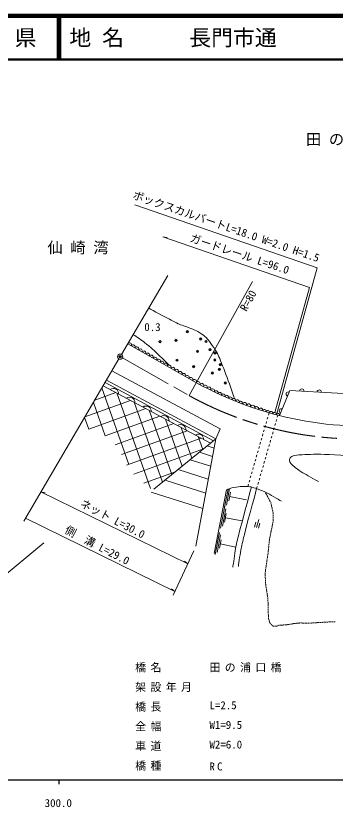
# Model space of a CAD drawing. Units: millimetres, scale not verified. Extents: x 40000 to 680000, y 20000 to 380000.
# Drawn here: x 358129 to 431221, y 198715 to 380000 of the extents above; entities that cross this region are included whole.
import ezdxf
from ezdxf.enums import TextEntityAlignment as Align

# ---------------------------------------------------------------- set-up
doc = ezdxf.new("R2010")
doc.units = ezdxf.units.MM
doc.header["$LTSCALE"] = 1000
doc.header["$PDMODE"] = 32
doc.header["$PDSIZE"] = 500
doc.linetypes.add('CHAIN', pattern=[18.5, 12, -1.5, 3.5, -1.5])
for name, color, linetype, lineweight in [('M-BGD', 7, 'Continuous', 13), ('M-BMK', 2, 'CHAIN', 13), ('M-STR-HTXT', 7, 'Continuous', 13), ('M-TTL', 2, 'Continuous', 140), ('M-TTL-BAND', 7, 'Continuous', 25), ('M-TTL-LINE', 7, 'Continuous', 50), ('M-TTL-TXT', 7, 'Continuous', 13), ('M-WORK', 1, 'Continuous', 13)]:
    doc.layers.add(name, color=color, linetype=linetype, lineweight=lineweight)
doc.layers.add('M-OTRS', color=6, linetype='Continuous')
doc.styles.add('ＭＳ ゴシック', font='')
doc.styles.get('ＭＳ ゴシック').set_extended_font_data('MS Gothic')

msp = doc.modelspace()

# ---------------------------------------------------------------- linework, layer by layer
at = {"layer": 'M-BGD'}
msp.add_circle((382012, 301914), 600, dxfattribs=at)
at = {"layer": 'M-BMK'}
msp.add_line((382535, 301618), (397770, 293009), dxfattribs=at)
msp.add_arc((436323, 362757), 79694, 241.06838, 277.17052, dxfattribs=at)
at = {"layer": 'M-OTRS'}
msp.add_point((382012, 301914), dxfattribs=at)
at = {"layer": 'M-STR-HTXT'}
for p, q in [((425321, 317756), (417421, 289151)), ((394542, 248150), (360335, 264911)), ((394133, 247269), (398862, 257440)), ((397487, 254484), (396699, 255072)), ((394542, 248150), (393754, 248738))]:
    msp.add_line(p, q, dxfattribs=at)
for points in [[(385351, 336714), (427091, 322270), (417797, 288613)], [(425321, 317756), (391774, 329376), (392747, 329234)], [(397487, 254484), (363875, 270954), (364823, 270694)]]:
    msp.add_lwpolyline(points, dxfattribs=at)
at = {"layer": 'M-TTL'}
msp.add_line((680000, 380000), (40000, 380000), dxfattribs=at)
at = {"layer": 'M-TTL-BAND'}
for p, q in [((40000, 205000), (579000, 205000)), ((368000, 205000), (368000, 204000))]:
    msp.add_line(p, q, dxfattribs=at)
at = {"layer": 'M-TTL-LINE'}
for p, q in [((367750, 380000), (367750, 370000)), ((368250, 380000), (368250, 370000)), ((40000, 370000), (680000, 370000))]:
    msp.add_line(p, q, dxfattribs=at)
at = {"layer": 'M-WORK'}
for p, q in [((392921, 320535), (382315, 302431)), ((412283, 319111), (397770, 293009)), ((383732, 304849), (399490, 295944)), ((381709, 301396), (359941, 264239)), ((378542, 295991), (403396, 282658)), ((378856, 296526), (403918, 283082)), ((376177, 291953), (381028, 293710)), ((384017, 277247), (377832, 294777)), ((378120, 295270), (402693, 282088)), ((373933, 288122), (384385, 291909)), ((388958, 271720), (381239, 293597)), ((378603, 283756), (375886, 291457)), ((391668, 273142), (385200, 291472)), ((374809, 285283), (387897, 290026)), ((378603, 283756), (391125, 288294)), ((393832, 274897), (388633, 289630)), ((415950, 288541), (416105, 289077)), ((417970, 288038), (418115, 288540)), ((374809, 285283), (373854, 287988)), ((380871, 281720), (394305, 286588)), ((396208, 276826), (392404, 287608)), ((415396, 286620), (415534, 287100)), ((415673, 287581), (415812, 288061)), ((417415, 286116), (417554, 286597)), ((417693, 287077), (417831, 287557)), ((382352, 279499), (397373, 284942)), ((398437, 278634), (395940, 285711)), ((414841, 284698), (414980, 285179)), ((415118, 285659), (415257, 286139)), ((416861, 284195), (416999, 284675)), ((417138, 285155), (417277, 285636)), ((383462, 277046), (400550, 283238)), ((400916, 280646), (399873, 283601)), ((414287, 282777), (414425, 283257)), ((414564, 283737), (414702, 284218)), ((416583, 283234), (416722, 283714)), ((403524, 280980), (401945, 281481)), ((413732, 280855), (413871, 281335)), ((414009, 281816), (414148, 282296)), ((416029, 281312), (416167, 281793)), ((416306, 282273), (416445, 282753)), ((385128, 275010), (401106, 280800)), ((403169, 279086), (400169, 280040)), ((413177, 278934), (413316, 279414)), ((413455, 279894), (413593, 280375)), ((415474, 279391), (415613, 279871)), ((415751, 280352), (415890, 280832)), ((402746, 276826), (398048, 278319)), ((412623, 277012), (412761, 277492)), ((412900, 277973), (413039, 278453)), ((414920, 277469), (415058, 277950)), ((415197, 278430), (415336, 278910)), ((402189, 273854), (395259, 276056)), ((412068, 275090), (412207, 275571)), ((412345, 276051), (412484, 276532)), ((414365, 275548), (414504, 276028)), ((414642, 276508), (414781, 276989)), ((387396, 272928), (394639, 275552)), ((411791, 274130), (411929, 274610)), ((413810, 273626), (413949, 274106)), ((414088, 274587), (414226, 275067)), ((401593, 270673), (392275, 273634)), ((411220, 272152), (411375, 272688)), ((411513, 273169), (411652, 273649)), ((413249, 271683), (413394, 272185)), ((413533, 272665), (413672, 273146)), ((400932, 267147), (389067, 270916)), ((406314, 271409), (403501, 256801)), ((405901, 267478), (406694, 271556)), ((406325, 267926), (407056, 271689)), ((406848, 268889), (407230, 270853)), ((415230, 270848), (415204, 270898)), ((415324, 270671), (415277, 270759)), ((415417, 270494), (415371, 270583)), ((415511, 270317), (415464, 270406)), ((415604, 270140), (415557, 270229)), ((407039, 269871), (410891, 269122)), ((415697, 269964), (415651, 270052)), ((415791, 269787), (415744, 269875)), ((415884, 269610), (415838, 269698)), ((415978, 269433), (415931, 269522)), ((416071, 269256), (416024, 269345)), ((416165, 269079), (416118, 269168)), ((416258, 268903), (416211, 268991)), ((416351, 268726), (416305, 268814)), ((416445, 268549), (416398, 268637)), ((416518, 268411), (416491, 268460)), ((416536, 268328), (416518, 268411)), ((404973, 262629), (405952, 267667)), ((405396, 263077), (406177, 267094)), ((416579, 268132), (416557, 268230)), ((416622, 267937), (416600, 268035)), ((416664, 267741), (416643, 267839)), ((416707, 267546), (416686, 267644)), ((416750, 267351), (416729, 267448)), ((416793, 267155), (416771, 267253)), ((416836, 266960), (416814, 267058)), ((416878, 266765), (416857, 266862)), ((416921, 266569), (416900, 266667)), ((405920, 264041), (406301, 266004)), ((406110, 265022), (409962, 264274)), ((416964, 266374), (416943, 266472)), ((417007, 266179), (416986, 266276)), ((417047, 265998), (417028, 266081)), ((417047, 265888), (417047, 265998)), ((417047, 265688), (417047, 265788)), ((417047, 265488), (417047, 265588)), ((417047, 265288), (417047, 265388)), ((417047, 265088), (417047, 265188)), ((417047, 264888), (417047, 264988)), ((417047, 264688), (417047, 264788)), ((413064, 263989), (412764, 262871)), ((413715, 264596), (413220, 262749)), ((413976, 263744), (413676, 262627)), ((416751, 262842), (416771, 262940)), ((416791, 263038), (416811, 263136)), ((416831, 263234), (416851, 263332)), ((416872, 263429), (416892, 263527)), ((416912, 263625), (416932, 263723)), ((416952, 263821), (416972, 263919)), ((416993, 264017), (417013, 264115)), ((417033, 264213), (417047, 264279)), ((417047, 264488), (417047, 264588)), ((417047, 264279), (417047, 264388)), ((403777, 256617), (404756, 261655)), ((404200, 257065), (404980, 261082)), ((416378, 260997), (416397, 261095)), ((416417, 261193), (416436, 261291)), ((416455, 261389), (416475, 261487)), ((416494, 261585), (416514, 261683)), ((416533, 261781), (416556, 261894)), ((416556, 261894), (416569, 261960)), ((416589, 262058), (416609, 262156)), ((416630, 262254), (416650, 262352)), ((416670, 262450), (416690, 262548)), ((416710, 262646), (416730, 262744)), ((364555, 259241), (346627, 244411)), ((404723, 258029), (405105, 259992)), ((416107, 259296), (416117, 259396)), ((416128, 259495), (416138, 259594)), ((416149, 259694), (416159, 259793)), ((416169, 259893), (416181, 260001)), ((416181, 260001), (416203, 260114)), ((416222, 260212), (416242, 260310)), ((416261, 260408), (416281, 260506)), ((416300, 260604), (416319, 260702)), ((416339, 260800), (416358, 260899)), ((404914, 259010), (408491, 258315)), ((415920, 257506), (415930, 257605)), ((415941, 257705), (415951, 257804)), ((415961, 257904), (415972, 258003)), ((415982, 258103), (415993, 258202)), ((416003, 258301), (416013, 258401)), ((416024, 258500), (416034, 258600)), ((416045, 258699), (416055, 258799)), ((416065, 258898), (416076, 258998)), ((416086, 259097), (416097, 259197)), ((415670, 255616), (415684, 255715)), ((415699, 255814), (415713, 255913)), ((415728, 256012), (415742, 256111)), ((415756, 256210), (415771, 256309)), ((415785, 256408), (415799, 256507)), ((415814, 256606), (415828, 256705)), ((415843, 256804), (415857, 256900)), ((415857, 256900), (415868, 257008)), ((415878, 257108), (415889, 257207)), ((415899, 257307), (415910, 257406)), ((415411, 253835), (415425, 253934)), ((415440, 254033), (415454, 254132)), ((415468, 254231), (415483, 254330)), ((415497, 254429), (415512, 254528)), ((415526, 254627), (415540, 254726)), ((415555, 254825), (415569, 254924)), ((415584, 255023), (415598, 255122)), ((415612, 255221), (415627, 255320)), ((415641, 255419), (415656, 255518)), ((415181, 252254), (415195, 252351)), ((415188, 252130), (415181, 252254)), ((415199, 251930), (415193, 252030)), ((415209, 252450), (415224, 252549)), ((415238, 252648), (415253, 252747)), ((415267, 252846), (415281, 252945)), ((415296, 253044), (415310, 253142)), ((415325, 253241), (415339, 253340)), ((415353, 253439), (415368, 253538)), ((415382, 253637), (415397, 253736)), ((415210, 251731), (415204, 251831)), ((415220, 251531), (415215, 251631)), ((415231, 251331), (415226, 251431)), ((415242, 251132), (415237, 251231)), ((415253, 250932), (415248, 251032)), ((415264, 250732), (415259, 250832)), ((415275, 250532), (415270, 250632)), ((415286, 250333), (415280, 250433)), ((415297, 250133), (415291, 250233)), ((415308, 249933), (415302, 250033)), ((415320, 249709), (415313, 249834)), ((415330, 249643), (415320, 249709)), ((415362, 249446), (415346, 249545)), ((415393, 249248), (415378, 249347)), ((415425, 249051), (415409, 249150)), ((415456, 248853), (415441, 248952)), ((415488, 248656), (415472, 248755)), ((415519, 248458), (415504, 248557)), ((415551, 248261), (415535, 248360)), ((415582, 248063), (415566, 248162)), ((415614, 247866), (415598, 247965)), ((415645, 247668), (415629, 247767)), ((415677, 247471), (415661, 247570)), ((415708, 247273), (415692, 247372)), ((415740, 247076), (415724, 247175)), ((415771, 246878), (415755, 246977)), ((415803, 246681), (415787, 246780)), ((415829, 246516), (415818, 246582)), ((415832, 246408), (415829, 246516)), ((415837, 246208), (415834, 246308)), ((415842, 246008), (415840, 246108)), ((415847, 245808), (415845, 245908)), ((415853, 245609), (415850, 245709)), ((415858, 245409), (415855, 245509)), ((415863, 245209), (415860, 245309)), ((415868, 245009), (415866, 245109)), ((415874, 244809), (415871, 244909)), ((415879, 244609), (415876, 244709)), ((415884, 244409), (415881, 244509)), ((415889, 244209), (415887, 244309)), ((415894, 244009), (415892, 244109)), ((415900, 243809), (415897, 243909)), ((415905, 243609), (415902, 243709)), ((415910, 243409), (415908, 243509)), ((415915, 243209), (415913, 243309)), ((415921, 243009), (415918, 243109)), ((415926, 242810), (415923, 242909)), ((415931, 242610), (415928, 242710)), ((415936, 242410), (415934, 242510)), ((415942, 242210), (415939, 242310)), ((415947, 242002), (415944, 242110)), ((415981, 241895), (415947, 242002)), ((416043, 241704), (416012, 241800)), ((416104, 241514), (416073, 241609)), ((416165, 241323), (416134, 241419)), ((416226, 241133), (416195, 241228)), ((429312, 241119), (429212, 241113)), ((429511, 241131), (429412, 241125)), ((429711, 241143), (429611, 241137)), ((429911, 241155), (429811, 241149)), ((430124, 241169), (430011, 241162)), ((430198, 241171), (430124, 241169)), ((430398, 241178), (430298, 241174)), ((430598, 241185), (430498, 241181)), ((430797, 241191), (430697, 241188)), ((430997, 241198), (430897, 241195)), ((431197, 241205), (431097, 241202)), ((416291, 240931), (416257, 241038)), ((416369, 240840), (416291, 240931)), ((416500, 240688), (416434, 240764)), ((416643, 240522), (416565, 240612)), ((416734, 240456), (416643, 240522)), ((416896, 240339), (416815, 240397)), ((417068, 240215), (416977, 240280)), ((417159, 240208), (417068, 240215)), ((417358, 240192), (417258, 240200)), ((417557, 240176), (417458, 240184)), ((417748, 240161), (417657, 240168)), ((417843, 240194), (417748, 240161)), ((418031, 240260), (417937, 240227)), ((418220, 240326), (418126, 240293)), ((418409, 240392), (418315, 240359)), ((418503, 240398), (418409, 240392)), ((418703, 240410), (418603, 240404)), ((418903, 240421), (418803, 240416)), ((419102, 240433), (419002, 240427)), ((419302, 240445), (419202, 240439)), ((419502, 240457), (419402, 240451)), ((419701, 240468), (419601, 240463)), ((419901, 240480), (419801, 240474)), ((420095, 240492), (420001, 240486)), ((420242, 240515), (420095, 240492)), ((420439, 240548), (420340, 240532)), ((420636, 240580), (420538, 240564)), ((420834, 240612), (420735, 240596)), ((421031, 240644), (420932, 240628)), ((421228, 240677), (421130, 240660)), ((421426, 240709), (421327, 240693)), ((421623, 240741), (421525, 240725)), ((421869, 240781), (421722, 240757)), ((421966, 240791), (421869, 240781)), ((422165, 240812), (422065, 240801)), ((422364, 240832), (422264, 240822)), ((422563, 240852), (422463, 240842)), ((422762, 240873), (422662, 240863)), ((422961, 240893), (422861, 240883)), ((423158, 240913), (423060, 240903)), ((423232, 240912), (423158, 240913)), ((423432, 240909), (423332, 240911)), ((423632, 240906), (423532, 240908)), ((423832, 240903), (423732, 240905)), ((424032, 240900), (423932, 240902)), ((424232, 240898), (424132, 240899)), ((424431, 240895), (424331, 240896)), ((424631, 240892), (424531, 240893)), ((424831, 240889), (424731, 240890)), ((425031, 240886), (424931, 240887)), ((425231, 240883), (425131, 240884)), ((425405, 240880), (425331, 240881)), ((425519, 240887), (425405, 240880)), ((425719, 240899), (425619, 240893)), ((425918, 240912), (425818, 240906)), ((426118, 240924), (426018, 240918)), ((426317, 240936), (426218, 240930)), ((426517, 240948), (426417, 240942)), ((426717, 240960), (426617, 240954)), ((426916, 240973), (426816, 240966)), ((427116, 240985), (427016, 240979)), ((427316, 240997), (427216, 240991)), ((427515, 241009), (427415, 241003)), ((427715, 241021), (427615, 241015)), ((427914, 241034), (427815, 241027)), ((428114, 241046), (428014, 241040)), ((428314, 241058), (428214, 241052)), ((428513, 241070), (428414, 241064)), ((428713, 241082), (428613, 241076)), ((428913, 241095), (428813, 241088)), ((429112, 241107), (429012, 241101))]:
    msp.add_line(p, q, dxfattribs=at)
for points in [[(380121, 298686), (404887, 285401), (403918, 283082)], [(418502, 288431), (420811, 294199), (443939, 292839), (444729, 286279)], [(399310, 258491), (403918, 283082), (389711, 271554)]]:
    msp.add_lwpolyline(points, dxfattribs=at)
for centre, radius, start, end in [((384145, 304616), 474, 330.52896, 150.52896), ((384971, 304149), 474, 330.52896, 150.52896), ((385797, 303682), 474, 330.52896, 150.52896), ((386622, 303216), 474, 330.52896, 150.52896), ((387448, 302749), 474, 330.52896, 150.52896), ((388274, 302282), 474, 330.52896, 150.52896), ((389100, 301816), 474, 330.52896, 150.52896), ((389926, 301349), 474, 330.52896, 150.52896), ((390752, 300882), 474, 330.52896, 150.52896), ((391578, 300416), 474, 330.52896, 150.52896), ((392403, 299949), 474, 330.52896, 150.52896), ((393229, 299482), 474, 330.52896, 150.52896), ((394055, 299016), 474, 330.52896, 150.52896), ((394881, 298549), 474, 330.52896, 150.52896), ((395707, 298082), 474, 330.52896, 150.52896), ((396533, 297615), 474, 330.52896, 150.52896), ((397358, 297149), 474, 330.52896, 150.52896), ((398184, 296682), 474, 330.52896, 150.52896), ((399010, 296215), 474, 330.52896, 150.52896), ((399836, 295772), 464, 333.00776, 153.00776), ((438043, 365692), 79694, 241.06838, 277.17052), ((400663, 295350), 464, 333.00776, 153.00776), ((380456, 293424), 1204, 357.53258, 126.04432), ((401490, 294929), 464, 333.00776, 153.00776), ((402316, 294508), 464, 333.00776, 153.00776), ((403143, 294087), 464, 333.00776, 153.00776), ((403970, 293666), 464, 333.00776, 153.00776), ((404785, 293287), 436, 337.21143, 157.21143), ((420474, 293357), 500, 68.18676, 248.18676), ((423564, 294037), 500, 356.63354, 176.63354), ((427574, 293802), 500, 356.63354, 176.63354), ((384197, 291417), 1204, 357.53258, 126.04432), ((405589, 292949), 436, 337.21143, 157.21143), ((406393, 292611), 436, 337.21143, 157.21143), ((407198, 292273), 436, 337.21143, 157.21143), ((408002, 291935), 436, 337.21143, 157.21143), ((408806, 291598), 436, 337.21143, 157.21143), ((387938, 289410), 1204, 357.53258, 126.04432), ((409610, 291260), 436, 337.21143, 157.21143), ((410474, 290933), 488, 341.16019, 161.16019), ((411397, 290618), 488, 341.16019, 161.16019), ((412320, 290303), 488, 341.16019, 161.16019), ((413243, 289988), 488, 341.16019, 161.16019), ((414166, 289673), 488, 341.16019, 161.16019), ((392016, 287222), 1204, 357.53258, 126.04432), ((415015, 289407), 402, 344.36018, 164.36018), ((415790, 289190), 402, 344.36018, 164.36018), ((416565, 288974), 402, 344.36018, 164.36018), ((417340, 288757), 402, 344.36018, 164.36018), ((418115, 288540), 402, 344.36018, 164.36018), ((418931, 289502), 500, 68.18676, 248.18676), ((395861, 285160), 1204, 357.53258, 126.04432), ((399907, 282989), 1204, 357.53258, 126.04432)]:
    msp.add_arc(centre, radius, start, end, dxfattribs=at)
for points, knots in [([(388546, 313066), (389483, 312538), (392314, 310987), (393264, 310480), (393668, 310265), (394892, 309637), (395313, 309456), (395799, 309246), (397297, 308719), (397792, 308530), (398130, 308401), (399156, 308036), (399478, 307869), (399813, 307695), (400762, 307070), (401057, 306835), (401317, 306628), (402038, 305932), (402238, 305666), (402723, 305020), (404144, 303037), (404464, 302295), (405267, 300430), (407083, 295558), (408206, 292321)], [0, 0, 0, 0, 1, 1, 1, 2, 2, 2, 3, 3, 3, 4, 4, 4, 5, 5, 5, 6, 6, 6, 7, 7, 7, 8, 8, 8, 8]), ([(384978, 306977), (385536, 306629), (387166, 305513), (387692, 305119), (388060, 304843), (389111, 303948), (389444, 303632), (390188, 302924), (391778, 301376), (393225, 299957)], [0, 0, 0, 0, 1, 1, 1, 2, 2, 2, 3, 3, 3, 3]), ([(446838, 279836), (446078, 279703), (443776, 279417), (443006, 279361), (441826, 279275), (438280, 279112), (437097, 279128), (435258, 279151), (429748, 279515), (427908, 279557), (426982, 279579), (424202, 279500), (423277, 279446), (422938, 279426), (421930, 279269), (421601, 279186), (421488, 279158), (421183, 278972), (421095, 278896), (421021, 278833), (420850, 278595), (420808, 278508), (420777, 278443), (420737, 278226), (420741, 278154), (420744, 278084), (420810, 277880), (420842, 277817), (420882, 277736), (421033, 277511), (421095, 277446), (421297, 277235), (421926, 276626), (422156, 276447), (422466, 276203), (423446, 275539), (423785, 275337), (424496, 274913), (426668, 273702), (427403, 273320)], [0, 0, 0, 0, 1, 1, 1, 2, 2, 2, 3, 3, 3, 4, 4, 4, 5, 5, 5, 6, 6, 6, 7, 7, 7, 8, 8, 8, 9, 9, 9, 10, 10, 10, 11, 11, 11, 12, 12, 12, 13, 13, 13, 13]), ([(418902, 268807), (418228, 269237), (416144, 270428), (415431, 270791), (415011, 271004), (413692, 271520), (413249, 271683), (412990, 271778), (412198, 272026), (411927, 272080), (411700, 272125), (411002, 272169), (410770, 272179), (410519, 272189), (409764, 272204), (409514, 272179), (409117, 272138), (407929, 271954), (407543, 271849), (407301, 271783), (406766, 271588), (406314, 271409)], [0, 0, 0, 0, 1, 1, 1, 2, 2, 2, 3, 3, 3, 4, 4, 4, 5, 5, 5, 6, 6, 6, 7, 7, 7, 7]), ([(412053, 272051), (411477, 269959), (409795, 263673), (409250, 261573), (409083, 260928), (408617, 258982), (408493, 258327), (408339, 257512), (407987, 255048), (407865, 254228), (407849, 254122), (407811, 253801), (407802, 253694)], [0, 0, 0, 0, 1, 1, 1, 2, 2, 2, 3, 3, 3, 4, 4, 4, 4]), ([(413249, 271683), (412673, 269592), (410991, 263306), (410447, 261206), (410279, 260560), (409813, 258614), (409689, 257959), (409536, 257144), (409159, 254684), (409061, 253860)], [0, 0, 0, 0, 1, 1, 1, 2, 2, 2, 3, 3, 3, 3])]:
    msp.add_open_spline(points, degree=3, knots=knots, dxfattribs=at)
for p in [(397371, 307652), (391128, 305358), (394776, 305678), (400417, 305952), (401668, 305385), (399709, 303142), (402589, 303544), (403699, 302765), (395034, 301112), (403675, 301159), (398835, 299624), (404714, 299034), (404926, 300073), (403109, 298184), (406060, 295870)]:
    msp.add_point(p, dxfattribs=at)

# ---------------------------------------------------------------- texts
at = {"layer": 'M-STR-HTXT', "style": 'ＭＳ ゴシック'}
for s, height, p in [('田 の 浦', 2566, (424528, 349674)), ('L=2.5', 1833, (402445, 220598)), ('W1=9.5', 1833, (402445, 216098)), ('W2=6.0', 1833, (402445, 211598))]:
    msp.add_text(s, height=height, dxfattribs=at).set_placement(p, align=Align.BOTTOM_LEFT)
for s, rotation, p in [('ボックスカルバートL=18.0 W=2.0 H=1.5', 341.012, (405792, 330345)), ('ガードレール L=96.0', 341.5, (408888, 324048)), ('ネット L=30.0', 332.5, (379618, 263456)), ('側\u3000溝 L=29.0', 332.5, (376078, 257413))]:
    msp.add_text(s, height=1833, rotation=rotation, dxfattribs=at).set_placement(p, align=Align.BOTTOM_CENTER)
msp.add_text('仙 崎 湾', height=2566, dxfattribs=at).set_placement((372367, 324852), align=Align.BOTTOM_CENTER)
at = {"layer": 'M-STR-HTXT', "char_height": 1833, "attachment_point": 7, "style": 'ＭＳ ゴシック'}
for s, insert in [('\\T1.4;橋名', (385445, 229598)), ('\\T1.4;田の浦口橋', (402445, 229598)), ('\\T1.4;架設年月', (385445, 225098)), ('\\T1.4;橋長', (385445, 220598)), ('\\T1.4;全幅', (385445, 216098)), ('\\T1.4;車道', (385445, 211598)), ('\\T1.4;橋種', (385445, 207098)), ('\\T1.4;RC', (402445, 207098))]:
    msp.add_mtext(s, dxfattribs=dict(at, insert=insert))
at = {"layer": 'M-TTL-BAND', "style": 'ＭＳ ゴシック'}
msp.add_text('300.0', height=1833, dxfattribs=at).set_placement((367844, 198195), align=Align.BOTTOM_CENTER)
at = {"layer": 'M-TTL-TXT', "style": 'ＭＳ ゴシック'}
msp.add_text('山\u3000口\u3000県', height=3666, dxfattribs=at).set_placement((350375, 375000), align=Align.MIDDLE_CENTER)
msp.add_text('地 名      長門市通', height=3666, dxfattribs=at).set_placement((370380, 375000), align=Align.MIDDLE_LEFT)
at = {"layer": 'M-WORK', "style": 'ＭＳ ゴシック'}
for s, rotation, p in [('R=80', 60.998, (411381, 311861)), ('0.3', 359.998, (387529, 307230))]:
    msp.add_text(s, height=1833, rotation=rotation, dxfattribs=at).set_placement(p, align=Align.BOTTOM_LEFT)

doc.saveas('drawing.dxf')
